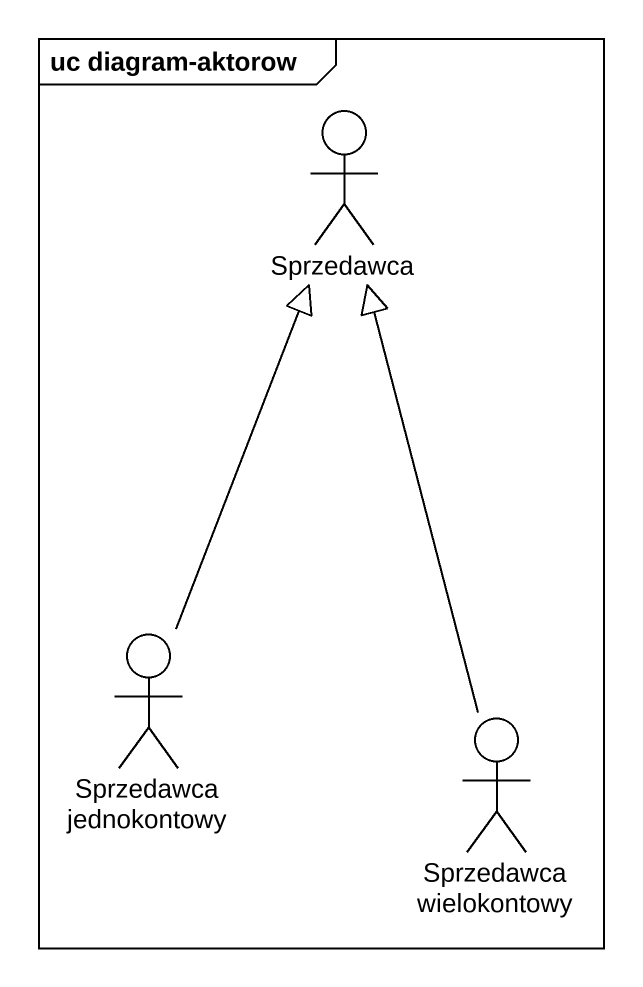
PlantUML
@startuml
mainframe uc diagram-aktorow
actor Sprzedawca
actor "Sprzedawca jednokontowy" as Sprzedawca_jednokontowy
actor "Sprzedawca wielokontowy" as Sprzedawca_wielokontowy
Sprzedawca_jednokontowy -up-|> Sprzedawca
Sprzedawca_wielokontowy -up-|> Sprzedawca
@enduml
